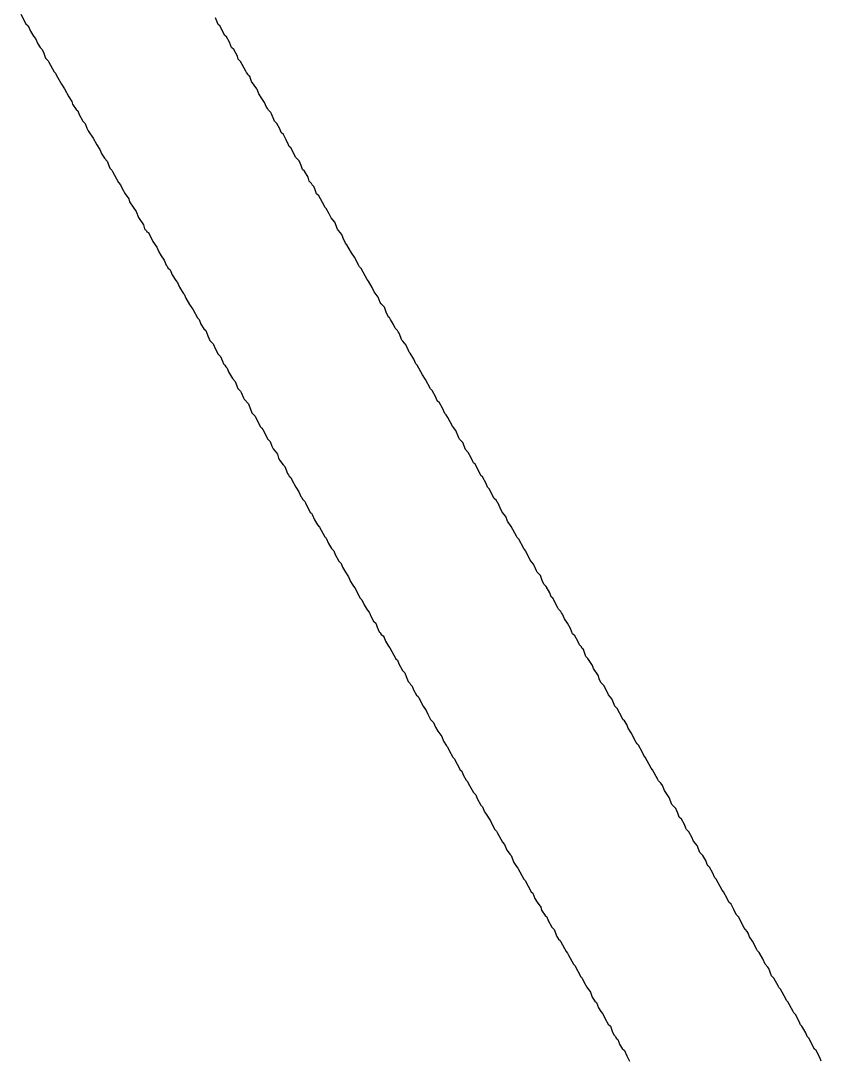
# Model space of a CAD drawing. Header units: inches. Extents: x 0 to 5379, y 0 to 5429.
# Drawn here: x 309.383 to 310.603, y 127.64 to 129.221 of the extents above; entities that cross this region are included whole.
import ezdxf

# ---------------------------------------------------------------- set-up
doc = ezdxf.new("R2010")
doc.units = ezdxf.units.IN
doc.layers.add('Bottom Overlay', color=54, linetype='Continuous')

msp = doc.modelspace()

# ---------------------------------------------------------------- linework, layer by layer
at = {"layer": 'Bottom Overlay'}
for p, q in [((309.3835, 129.2315), (309.3914, 129.2169)), ((309.6844, 129.2157), (309.6799, 129.2259)), ((309.3914, 129.2169), (309.3948, 129.2135)), ((309.3948, 129.2135), (309.3981, 129.2056)), ((309.3981, 129.2056), (309.4027, 129.1977)), ((309.6866, 129.2135), (309.6844, 129.2157)), ((309.6945, 129.1988), (309.6866, 129.2135)), ((309.4027, 129.1977), (309.406, 129.1943)), ((309.406, 129.1943), (309.4094, 129.1864)), ((309.6968, 129.1966), (309.6945, 129.1988)), ((309.7013, 129.1887), (309.6968, 129.1966)), ((309.7046, 129.1808), (309.7013, 129.1887)), ((309.4094, 129.1864), (309.4128, 129.1808)), ((309.4128, 129.1808), (309.4162, 129.1774)), ((309.4162, 129.1774), (309.4184, 129.1718)), ((309.708, 129.1774), (309.7046, 129.1808)), ((309.7137, 129.1673), (309.708, 129.1774)), ((309.4184, 129.1718), (309.4212, 129.1645)), ((309.4212, 129.1645), (309.4252, 129.1605)), ((309.4252, 129.1605), (309.4263, 129.1583)), ((309.4263, 129.1583), (309.4342, 129.1436)), ((309.7148, 129.1628), (309.7137, 129.1673)), ((309.7182, 129.1594), (309.7148, 129.1628)), ((309.7261, 129.1447), (309.7182, 129.1594)), ((309.4342, 129.1436), (309.4365, 129.1414)), ((309.4365, 129.1414), (309.4376, 129.1391)), ((309.7272, 129.1425), (309.7261, 129.1447)), ((309.7294, 129.1402), (309.7272, 129.1425)), ((309.4376, 129.1391), (309.4455, 129.1245)), ((309.7306, 129.138), (309.7294, 129.1402)), ((309.7323, 129.1363), (309.7306, 129.138)), ((309.7351, 129.129), (309.7323, 129.1363)), ((309.743, 129.1177), (309.7351, 129.129)), ((309.4455, 129.1245), (309.45, 129.1177)), ((309.45, 129.1177), (309.4567, 129.1053)), ((309.7441, 129.1154), (309.743, 129.1177)), ((309.7463, 129.1098), (309.7441, 129.1154)), ((309.7508, 129.103), (309.7463, 129.1098)), ((309.4567, 129.1053), (309.4612, 129.0985)), ((309.4612, 129.0985), (309.4624, 129.094)), ((309.4624, 129.094), (309.468, 129.0861)), ((309.7548, 129.0968), (309.7508, 129.103)), ((309.7576, 129.0895), (309.7548, 129.0968)), ((309.468, 129.0861), (309.4703, 129.0839)), ((309.4703, 129.0839), (309.4725, 129.0783)), ((309.4725, 129.0783), (309.4782, 129.0681)), ((309.7599, 129.0873), (309.7576, 129.0895)), ((309.761, 129.085), (309.7599, 129.0873)), ((309.7644, 129.0816), (309.761, 129.085)), ((309.7655, 129.0794), (309.7644, 129.0816)), ((309.77, 129.0681), (309.7655, 129.0794)), ((309.4782, 129.0681), (309.4815, 129.0647)), ((309.4815, 129.0647), (309.4843, 129.0574)), ((309.7734, 129.0647), (309.77, 129.0681)), ((309.7779, 129.0568), (309.7734, 129.0647)), ((309.4843, 129.0574), (309.486, 129.0535)), ((309.486, 129.0535), (309.4939, 129.0422)), ((309.7801, 129.0512), (309.7779, 129.0568)), ((309.7835, 129.0478), (309.7801, 129.0512)), ((309.788, 129.0399), (309.7835, 129.0478)), ((309.4939, 129.0422), (309.4996, 129.0321)), ((309.4996, 129.0321), (309.5041, 129.0253)), ((309.7914, 129.0321), (309.788, 129.0399)), ((309.7925, 129.0298), (309.7914, 129.0321)), ((309.5041, 129.0253), (309.5069, 129.018)), ((309.5069, 129.018), (309.5108, 129.0118)), ((309.7948, 129.0275), (309.7925, 129.0298)), ((309.8027, 129.0129), (309.7948, 129.0275)), ((309.5108, 129.0118), (309.5153, 129.0073)), ((309.5153, 129.0073), (309.5193, 128.9966)), ((309.8078, 129.0078), (309.8027, 129.0129)), ((309.8106, 129.0005), (309.8078, 129.0078)), ((309.8128, 128.9949), (309.8106, 129.0005)), ((309.5193, 128.9966), (309.5221, 128.9937)), ((309.5221, 128.9937), (309.5232, 128.9915)), ((309.5232, 128.9915), (309.5322, 128.9746)), ((309.8156, 128.9921), (309.8128, 128.9949)), ((309.8213, 128.983), (309.8156, 128.9921)), ((309.823, 128.9768), (309.8213, 128.983)), ((309.5322, 128.9746), (309.5356, 128.9712)), ((309.5356, 128.9712), (309.5379, 128.9656)), ((309.8263, 128.9735), (309.823, 128.9768)), ((309.8275, 128.9712), (309.8263, 128.9735)), ((309.8297, 128.9689), (309.8275, 128.9712)), ((309.8314, 128.965), (309.8297, 128.9689)), ((309.5379, 128.9656), (309.5424, 128.9577)), ((309.5424, 128.9577), (309.548, 128.9498)), ((309.8342, 128.9577), (309.8314, 128.965)), ((309.8376, 128.9543), (309.8342, 128.9577)), ((309.8455, 128.9397), (309.8376, 128.9543)), ((309.548, 128.9498), (309.5491, 128.9453)), ((309.5491, 128.9453), (309.5548, 128.9374)), ((309.5548, 128.9374), (309.5593, 128.9306)), ((309.8466, 128.9374), (309.8455, 128.9397)), ((309.8489, 128.9351), (309.8466, 128.9374)), ((309.8534, 128.9273), (309.8489, 128.9351)), ((309.5593, 128.9306), (309.5627, 128.9216)), ((309.5627, 128.9216), (309.5706, 128.9104)), ((309.8562, 128.9211), (309.8534, 128.9273)), ((309.8618, 128.9143), (309.8562, 128.9211)), ((309.5706, 128.9104), (309.5722, 128.9042)), ((309.5722, 128.9042), (309.5751, 128.9013)), ((309.8658, 128.9036), (309.8618, 128.9143)), ((309.8675, 128.9019), (309.8658, 128.9036)), ((309.5751, 128.9013), (309.5756, 128.8997)), ((309.5756, 128.8997), (309.5779, 128.8985)), ((309.5779, 128.8985), (309.5846, 128.885)), ((309.8725, 128.8957), (309.8675, 128.9019)), ((309.8748, 128.8901), (309.8725, 128.8957)), ((309.8782, 128.8822), (309.8748, 128.8901)), ((309.5846, 128.885), (309.5908, 128.8765)), ((309.5908, 128.8765), (309.5937, 128.8692)), ((309.8804, 128.8799), (309.8782, 128.8822)), ((309.8872, 128.8675), (309.8804, 128.8799)), ((309.5937, 128.8692), (309.5976, 128.863)), ((309.5976, 128.863), (309.6021, 128.8563)), ((309.6021, 128.8563), (309.6049, 128.8489)), ((309.8917, 128.8608), (309.8872, 128.8675)), ((309.8985, 128.8484), (309.8917, 128.8608)), ((309.6049, 128.8489), (309.6066, 128.8473)), ((309.6066, 128.8473), (309.6077, 128.845)), ((309.6077, 128.845), (309.6111, 128.8416)), ((309.6111, 128.8416), (309.6139, 128.8343)), ((309.8996, 128.8461), (309.8985, 128.8484)), ((309.9018, 128.8439), (309.8996, 128.8461)), ((309.9109, 128.827), (309.9018, 128.8439)), ((309.6139, 128.8343), (309.6196, 128.8253)), ((309.6196, 128.8253), (309.6224, 128.8225)), ((309.9131, 128.8247), (309.9109, 128.827)), ((309.9187, 128.8146), (309.9131, 128.8247)), ((309.6224, 128.8225), (309.6252, 128.8151)), ((309.6252, 128.8151), (309.6308, 128.8061)), ((309.9216, 128.8084), (309.9187, 128.8146)), ((309.6308, 128.8061), (309.6325, 128.8044)), ((309.6325, 128.8044), (309.6348, 128.7988)), ((309.6348, 128.7988), (309.6404, 128.7887)), ((309.9266, 128.8022), (309.9216, 128.8084)), ((309.9278, 128.7999), (309.9266, 128.8022)), ((309.9311, 128.792), (309.9278, 128.7999)), ((309.6404, 128.7887), (309.6461, 128.7808)), ((309.6461, 128.7808), (309.6528, 128.7684)), ((309.9323, 128.7898), (309.9311, 128.792)), ((309.9373, 128.7847), (309.9323, 128.7898)), ((309.9402, 128.7774), (309.9373, 128.7847)), ((309.9435, 128.7695), (309.9402, 128.7774)), ((309.6528, 128.7684), (309.6551, 128.7661)), ((309.6551, 128.7661), (309.6579, 128.7588)), ((309.9452, 128.7689), (309.9435, 128.7695)), ((309.9469, 128.7661), (309.9452, 128.7689)), ((309.9514, 128.7582), (309.9469, 128.7661)), ((309.6579, 128.7588), (309.6624, 128.752)), ((309.6624, 128.752), (309.6652, 128.7492)), ((309.6652, 128.7492), (309.6686, 128.7413)), ((309.9537, 128.7526), (309.9514, 128.7582)), ((309.9571, 128.7492), (309.9537, 128.7526)), ((309.9582, 128.747), (309.9571, 128.7492)), ((309.9599, 128.7453), (309.9582, 128.747)), ((309.6686, 128.7413), (309.6714, 128.734)), ((309.6714, 128.734), (309.6765, 128.7289)), ((309.9638, 128.7346), (309.9599, 128.7453)), ((309.9655, 128.7329), (309.9638, 128.7346)), ((309.9706, 128.7267), (309.9655, 128.7329)), ((309.6765, 128.7289), (309.6799, 128.721)), ((309.6799, 128.721), (309.6844, 128.7132)), ((309.9717, 128.7244), (309.9706, 128.7267)), ((309.974, 128.7188), (309.9717, 128.7244)), ((309.9751, 128.7165), (309.974, 128.7188)), ((309.9768, 128.7148), (309.9751, 128.7165)), ((309.9824, 128.7058), (309.9768, 128.7148)), ((309.6844, 128.7132), (309.6877, 128.7098)), ((309.6877, 128.7098), (309.6906, 128.7025)), ((309.6906, 128.7025), (309.6923, 128.6985)), ((309.6923, 128.6985), (309.6945, 128.6963)), ((309.9852, 128.6985), (309.9824, 128.7058)), ((309.9875, 128.6963), (309.9852, 128.6985)), ((309.6945, 128.6963), (309.6956, 128.694)), ((309.6956, 128.694), (309.6979, 128.6917)), ((309.6979, 128.6917), (309.7001, 128.6861)), ((309.7001, 128.6861), (309.7058, 128.676)), ((309.9954, 128.6816), (309.9875, 128.6963)), ((309.7058, 128.676), (309.7103, 128.6715)), ((309.7103, 128.6715), (309.7142, 128.6608)), ((309.9999, 128.6748), (309.9954, 128.6816)), ((310.0078, 128.6602), (309.9999, 128.6748)), ((309.7142, 128.6608), (309.7182, 128.6568)), ((309.7182, 128.6568), (309.7193, 128.6546)), ((309.7193, 128.6546), (309.7227, 128.6467)), ((310.01, 128.6579), (310.0078, 128.6602)), ((310.0157, 128.6478), (310.01, 128.6579)), ((309.7227, 128.6467), (309.7238, 128.6444)), ((309.7238, 128.6444), (309.7306, 128.6377)), ((309.7306, 128.6377), (309.7356, 128.6236)), ((310.0179, 128.6422), (310.0157, 128.6478)), ((310.0213, 128.6388), (310.0179, 128.6422)), ((310.0258, 128.6309), (310.0213, 128.6388)), ((309.7356, 128.6236), (309.7407, 128.6185)), ((310.0292, 128.623), (310.0258, 128.6309)), ((310.0314, 128.6208), (310.0292, 128.623)), ((310.0342, 128.6168), (310.0314, 128.6208)), ((309.7407, 128.6185), (309.743, 128.6129)), ((309.743, 128.6129), (309.7486, 128.6027)), ((310.041, 128.6033), (310.0342, 128.6168)), ((310.0461, 128.5971), (310.041, 128.6033)), ((309.7486, 128.6027), (309.7508, 128.6005)), ((309.7508, 128.6005), (309.752, 128.5982)), ((309.752, 128.5982), (309.7599, 128.5836)), ((310.0506, 128.5858), (310.0461, 128.5971)), ((309.7599, 128.5836), (309.7632, 128.5802)), ((309.7632, 128.5802), (309.7661, 128.5729)), ((309.7661, 128.5729), (309.7677, 128.5689)), ((310.0517, 128.5836), (310.0506, 128.5858)), ((310.0568, 128.5785), (310.0517, 128.5836)), ((310.0607, 128.5678), (310.0568, 128.5785)), ((309.7677, 128.5689), (309.7728, 128.5627)), ((309.7728, 128.5627), (309.7745, 128.561)), ((309.7745, 128.561), (309.7762, 128.5548)), ((310.0652, 128.5633), (310.0607, 128.5678)), ((310.0697, 128.5554), (310.0652, 128.5633)), ((309.7762, 128.5548), (309.7779, 128.5509)), ((309.7779, 128.5509), (309.783, 128.5447)), ((309.783, 128.5447), (309.7858, 128.5419)), ((309.7858, 128.5419), (309.7897, 128.5312)), ((310.072, 128.5498), (310.0697, 128.5554)), ((310.0731, 128.5475), (310.072, 128.5498)), ((310.0754, 128.5453), (310.0731, 128.5475)), ((310.0833, 128.5306), (310.0754, 128.5453)), ((309.7897, 128.5312), (309.7914, 128.5295)), ((309.7914, 128.5295), (309.7925, 128.5272)), ((309.7925, 128.5272), (309.7948, 128.525)), ((309.7948, 128.525), (309.7959, 128.5227)), ((310.0844, 128.5284), (310.0833, 128.5306)), ((310.0866, 128.5261), (310.0844, 128.5284)), ((310.0923, 128.516), (310.0866, 128.5261)), ((309.7959, 128.5227), (309.8027, 128.5103)), ((309.8027, 128.5103), (309.8072, 128.5036)), ((310.0945, 128.5103), (310.0923, 128.516)), ((310.0968, 128.5081), (310.0945, 128.5103)), ((309.8072, 128.5036), (309.81, 128.4962)), ((309.81, 128.4962), (309.8117, 128.4945)), ((309.8117, 128.4945), (309.8128, 128.4923)), ((310.1047, 128.4934), (310.0968, 128.5081)), ((310.1081, 128.49), (310.1047, 128.4934)), ((309.8128, 128.4923), (309.8162, 128.4889)), ((309.8162, 128.4889), (309.8173, 128.4867)), ((309.8173, 128.4867), (309.8196, 128.481)), ((309.8196, 128.481), (309.8247, 128.4714)), ((310.1092, 128.4878), (310.1081, 128.49)), ((310.1109, 128.4861), (310.1092, 128.4878)), ((310.1137, 128.4788), (310.1109, 128.4861)), ((310.1165, 128.4726), (310.1137, 128.4788)), ((309.8247, 128.4714), (309.8263, 128.4709)), ((309.8263, 128.4709), (309.8275, 128.4686)), ((309.8275, 128.4686), (309.8309, 128.4607)), ((309.8309, 128.4607), (309.8354, 128.4529)), ((310.1221, 128.4658), (310.1165, 128.4726)), ((310.125, 128.4585), (310.1221, 128.4658)), ((309.8354, 128.4529), (309.8387, 128.4495)), ((309.8387, 128.4495), (309.8466, 128.4348)), ((310.1306, 128.4506), (310.125, 128.4585)), ((310.1385, 128.436), (310.1306, 128.4506)), ((309.8466, 128.4348), (309.8489, 128.4326)), ((309.8489, 128.4326), (309.8523, 128.4247)), ((310.1396, 128.4337), (310.1385, 128.436)), ((310.1419, 128.4314), (310.1396, 128.4337)), ((310.1498, 128.4168), (310.1419, 128.4314)), ((309.8523, 128.4247), (309.8568, 128.4168)), ((309.8568, 128.4168), (309.8601, 128.4134)), ((309.8601, 128.4134), (309.8624, 128.4078)), ((310.1526, 128.4129), (310.1498, 128.4168)), ((309.8624, 128.4078), (309.868, 128.3976)), ((309.868, 128.3976), (309.8714, 128.3943)), ((310.1593, 128.3993), (310.1526, 128.4129)), ((310.1644, 128.3931), (310.1593, 128.3993)), ((309.8714, 128.3943), (309.8737, 128.3886)), ((309.8737, 128.3886), (309.8782, 128.3807)), ((310.1655, 128.3909), (310.1644, 128.3931)), ((310.1689, 128.383), (310.1655, 128.3909)), ((310.17, 128.3807), (310.1689, 128.383)), ((309.8782, 128.3807), (309.8827, 128.374)), ((309.8827, 128.374), (309.8855, 128.3666)), ((309.8855, 128.3666), (309.8883, 128.3627)), ((310.1751, 128.3757), (310.17, 128.3807)), ((310.1779, 128.3683), (310.1751, 128.3757)), ((310.1802, 128.3627), (310.1779, 128.3683)), ((309.8883, 128.3627), (309.8928, 128.3559)), ((309.8928, 128.3559), (309.9007, 128.3413)), ((310.1836, 128.3593), (310.1802, 128.3627)), ((310.1892, 128.3492), (310.1836, 128.3593)), ((309.9007, 128.3413), (309.903, 128.339)), ((309.903, 128.339), (309.9064, 128.3312)), ((310.1914, 128.3435), (310.1892, 128.3492)), ((310.1937, 128.3413), (310.1914, 128.3435)), ((310.2016, 128.3266), (310.1937, 128.3413)), ((309.9064, 128.3312), (309.9109, 128.3233)), ((309.9109, 128.3233), (309.9142, 128.3199)), ((309.9142, 128.3199), (309.9176, 128.312)), ((310.2027, 128.3244), (310.2016, 128.3266)), ((310.2061, 128.321), (310.2027, 128.3244)), ((310.2072, 128.3188), (310.2061, 128.321)), ((310.2089, 128.3171), (310.2072, 128.3188)), ((309.9176, 128.312), (309.921, 128.3064)), ((309.921, 128.3064), (309.9244, 128.303)), ((309.9244, 128.303), (309.9266, 128.2973)), ((310.2117, 128.3097), (310.2089, 128.3171)), ((310.2162, 128.303), (310.2117, 128.3097)), ((310.2207, 128.2951), (310.2162, 128.303)), ((309.9266, 128.2973), (309.9295, 128.29)), ((309.9295, 128.29), (309.9311, 128.2883)), ((309.9311, 128.2883), (309.9323, 128.2861)), ((310.2241, 128.2872), (310.2207, 128.2951)), ((310.2275, 128.2838), (310.2241, 128.2872)), ((309.9323, 128.2861), (309.9357, 128.2838)), ((309.9357, 128.2838), (309.9368, 128.2816)), ((309.9368, 128.2816), (309.939, 128.2759)), ((309.939, 128.2759), (309.9435, 128.268)), ((310.232, 128.2759), (310.2275, 128.2838)), ((310.2343, 128.2703), (310.232, 128.2759)), ((309.9435, 128.268), (309.9458, 128.2658)), ((309.9458, 128.2658), (309.9548, 128.2489)), ((310.2376, 128.2669), (310.2343, 128.2703)), ((310.2388, 128.2647), (310.2376, 128.2669)), ((310.2405, 128.263), (310.2388, 128.2647)), ((310.2444, 128.2523), (310.2405, 128.263)), ((309.9548, 128.2489), (309.9571, 128.2466)), ((309.9571, 128.2466), (309.9593, 128.241)), ((309.9593, 128.241), (309.965, 128.2309)), ((310.2472, 128.2495), (310.2444, 128.2523)), ((310.2545, 128.2388), (310.2472, 128.2495)), ((309.965, 128.2309), (309.9683, 128.2275)), ((309.9683, 128.2275), (309.9706, 128.2218)), ((310.2557, 128.2342), (310.2545, 128.2388)), ((310.2636, 128.223), (310.2557, 128.2342)), ((309.9706, 128.2218), (309.9734, 128.2145)), ((309.9734, 128.2145), (309.9762, 128.2117)), ((309.9762, 128.2117), (309.9773, 128.2095)), ((309.9773, 128.2095), (309.9796, 128.2072)), ((310.2647, 128.2185), (310.2636, 128.223)), ((310.2669, 128.2128), (310.2647, 128.2185)), ((310.272, 128.2078), (310.2669, 128.2128)), ((310.2788, 128.1942), (310.272, 128.2078)), ((309.9796, 128.2072), (309.9819, 128.2016)), ((309.9819, 128.2016), (309.9864, 128.1937)), ((309.9864, 128.1937), (309.9886, 128.1914)), ((310.2838, 128.188), (310.2788, 128.1942)), ((309.9886, 128.1914), (309.9897, 128.1892)), ((309.9897, 128.1892), (309.9965, 128.1768)), ((309.9965, 128.1768), (310.001, 128.17)), ((310.2855, 128.1841), (310.2838, 128.188)), ((310.2884, 128.1768), (310.2855, 128.1841)), ((310.2917, 128.1734), (310.2884, 128.1768)), ((310.001, 128.17), (310.0033, 128.1644)), ((310.0033, 128.1644), (310.0078, 128.1565)), ((310.2996, 128.1587), (310.2917, 128.1734)), ((310.0078, 128.1565), (310.0123, 128.152)), ((310.0123, 128.152), (310.0151, 128.1447)), ((310.0151, 128.1447), (310.019, 128.1385)), ((310.3007, 128.1565), (310.2996, 128.1587)), ((310.303, 128.1542), (310.3007, 128.1565)), ((310.3064, 128.1486), (310.303, 128.1542)), ((310.3086, 128.143), (310.3064, 128.1486)), ((310.019, 128.1385), (310.0247, 128.1306)), ((310.0247, 128.1306), (310.0275, 128.1232)), ((310.3131, 128.1362), (310.3086, 128.143)), ((310.321, 128.1216), (310.3131, 128.1362)), ((310.0275, 128.1232), (310.032, 128.1165)), ((310.032, 128.1165), (310.0337, 128.1148)), ((310.0337, 128.1148), (310.0359, 128.1092)), ((310.3222, 128.1193), (310.321, 128.1216)), ((310.3244, 128.1171), (310.3222, 128.1193)), ((310.33, 128.1069), (310.3244, 128.1171)), ((310.0359, 128.1092), (310.0416, 128.099)), ((310.0416, 128.099), (310.0438, 128.0968)), ((310.3323, 128.1013), (310.33, 128.1069)), ((310.3346, 128.099), (310.3323, 128.1013)), ((310.3436, 128.0821), (310.3346, 128.099)), ((310.0438, 128.0968), (310.0528, 128.0799)), ((310.3458, 128.0799), (310.3436, 128.0821)), ((310.0528, 128.0799), (310.0551, 128.0776)), ((310.0551, 128.0776), (310.0574, 128.072)), ((310.0574, 128.072), (310.0619, 128.0641)), ((310.3537, 128.0652), (310.3458, 128.0799)), ((310.0619, 128.0641), (310.0641, 128.0618)), ((310.0641, 128.0618), (310.0652, 128.0596)), ((310.0652, 128.0596), (310.0731, 128.0449)), ((310.3548, 128.063), (310.3537, 128.0652)), ((310.3582, 128.0596), (310.3548, 128.063)), ((310.361, 128.0556), (310.3582, 128.0596)), ((310.3639, 128.0483), (310.361, 128.0556)), ((310.0731, 128.0449), (310.0765, 128.0416)), ((310.0765, 128.0416), (310.0788, 128.0359)), ((310.0788, 128.0359), (310.0844, 128.0258)), ((310.3712, 128.0376), (310.3639, 128.0483)), ((310.3751, 128.0269), (310.3712, 128.0376)), ((310.0844, 128.0258), (310.0866, 128.0235)), ((310.0866, 128.0235), (310.09, 128.0156)), ((310.3813, 128.0207), (310.3751, 128.0269)), ((310.3841, 128.0134), (310.3813, 128.0207)), ((310.09, 128.0156), (310.0912, 128.0134)), ((310.0912, 128.0134), (310.099, 128.0021)), ((310.099, 128.0021), (310.1013, 127.9965)), ((310.3864, 128.0077), (310.3841, 128.0134)), ((310.3898, 128.0044), (310.3864, 128.0077)), ((310.3943, 127.9965), (310.3898, 128.0044)), ((310.1013, 127.9965), (310.1058, 127.9886)), ((310.1058, 127.9886), (310.1081, 127.9863)), ((310.1081, 127.9863), (310.1092, 127.9841)), ((310.3965, 127.9908), (310.3943, 127.9965)), ((310.3977, 127.9886), (310.3965, 127.9908)), ((310.401, 127.9852), (310.3977, 127.9886)), ((310.1092, 127.9841), (310.1171, 127.9694)), ((310.4055, 127.9773), (310.401, 127.9852)), ((310.4084, 127.9711), (310.4055, 127.9773)), ((310.414, 127.9644), (310.4084, 127.9711)), ((310.1171, 127.9694), (310.1205, 127.9661)), ((310.1205, 127.9661), (310.1238, 127.957)), ((310.1238, 127.957), (310.1289, 127.9508)), ((310.4179, 127.9537), (310.414, 127.9644)), ((310.1289, 127.9508), (310.1306, 127.9492)), ((310.1306, 127.9492), (310.1345, 127.9384)), ((310.4224, 127.9492), (310.4179, 127.9537)), ((310.427, 127.9413), (310.4224, 127.9492)), ((310.4292, 127.9356), (310.427, 127.9413)), ((310.1345, 127.9384), (310.1385, 127.9322)), ((310.1385, 127.9322), (310.1407, 127.93)), ((310.1407, 127.93), (310.1498, 127.9131)), ((310.4303, 127.9334), (310.4292, 127.9356)), ((310.4326, 127.9311), (310.4303, 127.9334)), ((310.4371, 127.9232), (310.4326, 127.9311)), ((310.4405, 127.9153), (310.4371, 127.9232)), ((310.1498, 127.9131), (310.152, 127.9108)), ((310.152, 127.9108), (310.161, 127.8939)), ((310.4427, 127.9131), (310.4405, 127.9153)), ((310.4517, 127.8962), (310.4427, 127.9131)), ((310.161, 127.8939), (310.1633, 127.8917)), ((310.1633, 127.8917), (310.1667, 127.8838)), ((310.454, 127.8939), (310.4517, 127.8962)), ((310.4596, 127.8838), (310.454, 127.8939)), ((310.1667, 127.8838), (310.17, 127.8782)), ((310.17, 127.8782), (310.1757, 127.8703)), ((310.4619, 127.8782), (310.4596, 127.8838)), ((310.4653, 127.8748), (310.4619, 127.8782)), ((310.1757, 127.8703), (310.1768, 127.8658)), ((310.1768, 127.8658), (310.1824, 127.8579)), ((310.4698, 127.8669), (310.4653, 127.8748)), ((310.4732, 127.859), (310.4698, 127.8669)), ((310.1824, 127.8579), (310.1847, 127.8556)), ((310.1847, 127.8556), (310.1869, 127.85)), ((310.1869, 127.85), (310.1926, 127.8398)), ((310.4771, 127.8551), (310.4732, 127.859)), ((310.485, 127.8393), (310.4771, 127.8551)), ((310.1926, 127.8398), (310.196, 127.8365)), ((310.196, 127.8365), (310.1999, 127.8258)), ((310.4901, 127.8331), (310.485, 127.8393)), ((310.4912, 127.8308), (310.4901, 127.8331)), ((310.4934, 127.8252), (310.4912, 127.8308)), ((310.1999, 127.8258), (310.2027, 127.8218)), ((310.2027, 127.8218), (310.205, 127.8196)), ((310.205, 127.8196), (310.2061, 127.8173)), ((310.2061, 127.8173), (310.214, 127.8027)), ((310.4979, 127.8184), (310.4934, 127.8252)), ((310.5047, 127.806), (310.4979, 127.8184)), ((310.214, 127.8027), (310.2162, 127.8004)), ((310.2162, 127.8004), (310.2174, 127.7982)), ((310.2174, 127.7982), (310.2252, 127.7835)), ((310.5058, 127.8038), (310.5047, 127.806)), ((310.5081, 127.8015), (310.5058, 127.8038)), ((310.5137, 127.7914), (310.5081, 127.8015)), ((310.2252, 127.7835), (310.2275, 127.7813)), ((310.2275, 127.7813), (310.2365, 127.7643)), ((310.5171, 127.7835), (310.5137, 127.7914)), ((310.5216, 127.779), (310.5171, 127.7835)), ((310.5227, 127.7767), (310.5216, 127.779)), ((310.5272, 127.7655), (310.5227, 127.7767)), ((310.5306, 127.7621), (310.5272, 127.7655)), ((310.2365, 127.7643), (310.2388, 127.7621)), ((310.2388, 127.7621), (310.241, 127.7565)), ((310.241, 127.7565), (310.2455, 127.7486)), ((310.5374, 127.7497), (310.5306, 127.7621)), ((310.5385, 127.7474), (310.5374, 127.7497)), ((310.2455, 127.7486), (310.2512, 127.7407)), ((310.2512, 127.7407), (310.254, 127.7334)), ((310.254, 127.7334), (310.2579, 127.7272)), ((310.5408, 127.7452), (310.5385, 127.7474)), ((310.5487, 127.7305), (310.5408, 127.7452)), ((310.2579, 127.7272), (310.2602, 127.7249)), ((310.2602, 127.7249), (310.2636, 127.717)), ((310.5498, 127.7283), (310.5487, 127.7305)), ((310.552, 127.726), (310.5498, 127.7283)), ((310.5599, 127.7114), (310.552, 127.726)), ((310.2636, 127.717), (310.2669, 127.7114)), ((310.2669, 127.7114), (310.2703, 127.708)), ((310.2703, 127.708), (310.2737, 127.7001)), ((310.5611, 127.7091), (310.5599, 127.7114)), ((310.5633, 127.7069), (310.5611, 127.7091)), ((310.5667, 127.7012), (310.5633, 127.7069)), ((310.2737, 127.7001), (310.2782, 127.6922)), ((310.2782, 127.6922), (310.2816, 127.6888)), ((310.2816, 127.6888), (310.2844, 127.6815)), ((310.5701, 127.6934), (310.5667, 127.7012)), ((310.5712, 127.6911), (310.5701, 127.6934)), ((310.5734, 127.6888), (310.5712, 127.6911)), ((310.5791, 127.6787), (310.5734, 127.6888)), ((310.2844, 127.6815), (310.2867, 127.6759)), ((310.2867, 127.6759), (310.2895, 127.6731)), ((310.2895, 127.6731), (310.2906, 127.6708)), ((310.2906, 127.6708), (310.2929, 127.6686)), ((310.5813, 127.6731), (310.5791, 127.6787)), ((310.5836, 127.6708), (310.5813, 127.6731)), ((310.5926, 127.6539), (310.5836, 127.6708)), ((310.2929, 127.6686), (310.2962, 127.6607)), ((310.2962, 127.6607), (310.2996, 127.655)), ((310.2996, 127.655), (310.303, 127.6517)), ((310.303, 127.6517), (310.3064, 127.6438)), ((310.3064, 127.6438), (310.3109, 127.6359)), ((310.5949, 127.6517), (310.5926, 127.6539)), ((310.6005, 127.6415), (310.5949, 127.6517)), ((310.6027, 127.6359), (310.6005, 127.6415))]:
    msp.add_line(p, q, dxfattribs=at)

doc.saveas('drawing.dxf')
